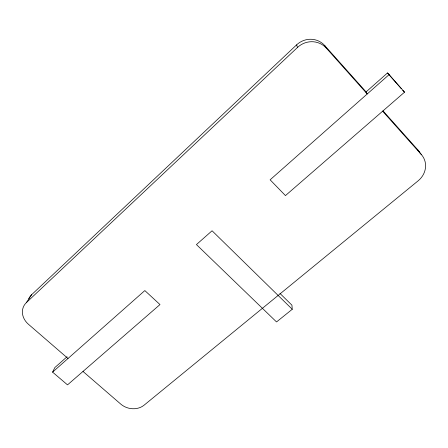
<?xml version="1.0" encoding="UTF-8"?>
<svg xmlns="http://www.w3.org/2000/svg" width="448" height="448" viewBox="0 0 448 448"><rect width="100%" height="100%" fill="white"/><g stroke="black" fill="none" stroke-linecap="round" stroke-linejoin="round"><path stroke-width="0.67" d="M52.584 372.131L144.838 290.573L159.986 304.567L67.519 384.877L52.584 372.131L54.846 367.562L67.071 356.731M68.018 358.49L28.426 324.251A17.573 14.924 23.8 0 1 26.46 302.523L31.679 294.666L296.615 44.856A20.25 19.51 -53.1 0 1 324.733 45.573L366.206 92.036M26.46 302.523L297.506 47.443A20.765 20.009 -51.8 0 1 326.368 48.177L367.242 93.957L365.91 92.075L387.526 72.934L404.555 92.165L285.454 195.602L270.122 179.816L389.155 74.581M292.258 309.277L276.528 321.944L196.442 244.586L212.066 230.765L292.258 309.277L291.922 305.166L279.961 293.429M82.992 371.437L120.809 404.135A16.682 13.955 13.4 0 0 144.066 405.199L418.174 180.79A19.919 18.161 -27.2 0 0 421.361 154.571L417.463 149.464L382.984 110.83M402.741 90.3L404.555 92.165M382.642 111.199L421.361 154.571M387.526 72.934L401.358 88.721M324.733 45.573L326.368 48.177M296.615 44.856L297.506 47.443M417.463 149.464A19.432 17.769 -27.8 0 1 419.787 152.835M28.711 298.872A17.181 14.672 24 0 1 31.679 294.666"/></g></svg>
